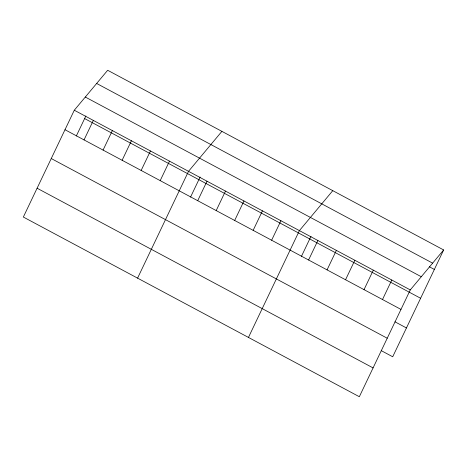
<?xml version="1.0" encoding="UTF-8"?>
<svg xmlns="http://www.w3.org/2000/svg" width="467" height="467" viewBox="0 0 467 467"><rect width="100%" height="100%" fill="white"/><g stroke="black" fill="none" stroke-linecap="round" stroke-linejoin="round"><path stroke-width="0.7" d="M74.294 110.23L23.35 217.044L359.333 396.728L410.277 289.919L443.65 249.956L107.667 70.272L74.294 110.23L410.277 289.919M76.314 136.002L85.875 115.956M84.037 139.902L93.336 120.416M103.079 150.082L112.372 130.597M122.12 160.269L131.414 140.777M141.157 170.449L150.45 150.964M160.199 180.63L169.492 161.144M137.584 278.134L188.528 171.325L221.901 131.361M190.548 197.097L200.109 177.046M197.716 200.699L207.009 181.208M216.192 210.582L225.491 191.091M234.673 220.465L243.967 200.973M253.149 230.348L262.448 210.856M271.631 240.231L280.924 220.739M248.462 337.431L299.405 230.622L332.778 190.659M301.425 256.395L310.987 236.343M308.588 259.996L317.881 240.505M327.069 269.879L336.363 250.388M345.545 279.762L354.844 260.271M364.026 289.645L373.32 270.154M382.502 299.528L391.801 280.037M443.65 249.956L392.706 356.77L381.235 350.635M96.651 83.459L432.64 263.149M429.255 266.721L434.357 269.447M85.309 97.043L421.292 276.733M84.626 118.571L420.609 298.261M65.001 129.721L400.984 309.411M394.977 321.816L406.448 327.951M51.253 158.535L387.236 338.225M37.097 188.224L373.08 367.914"/></g></svg>
